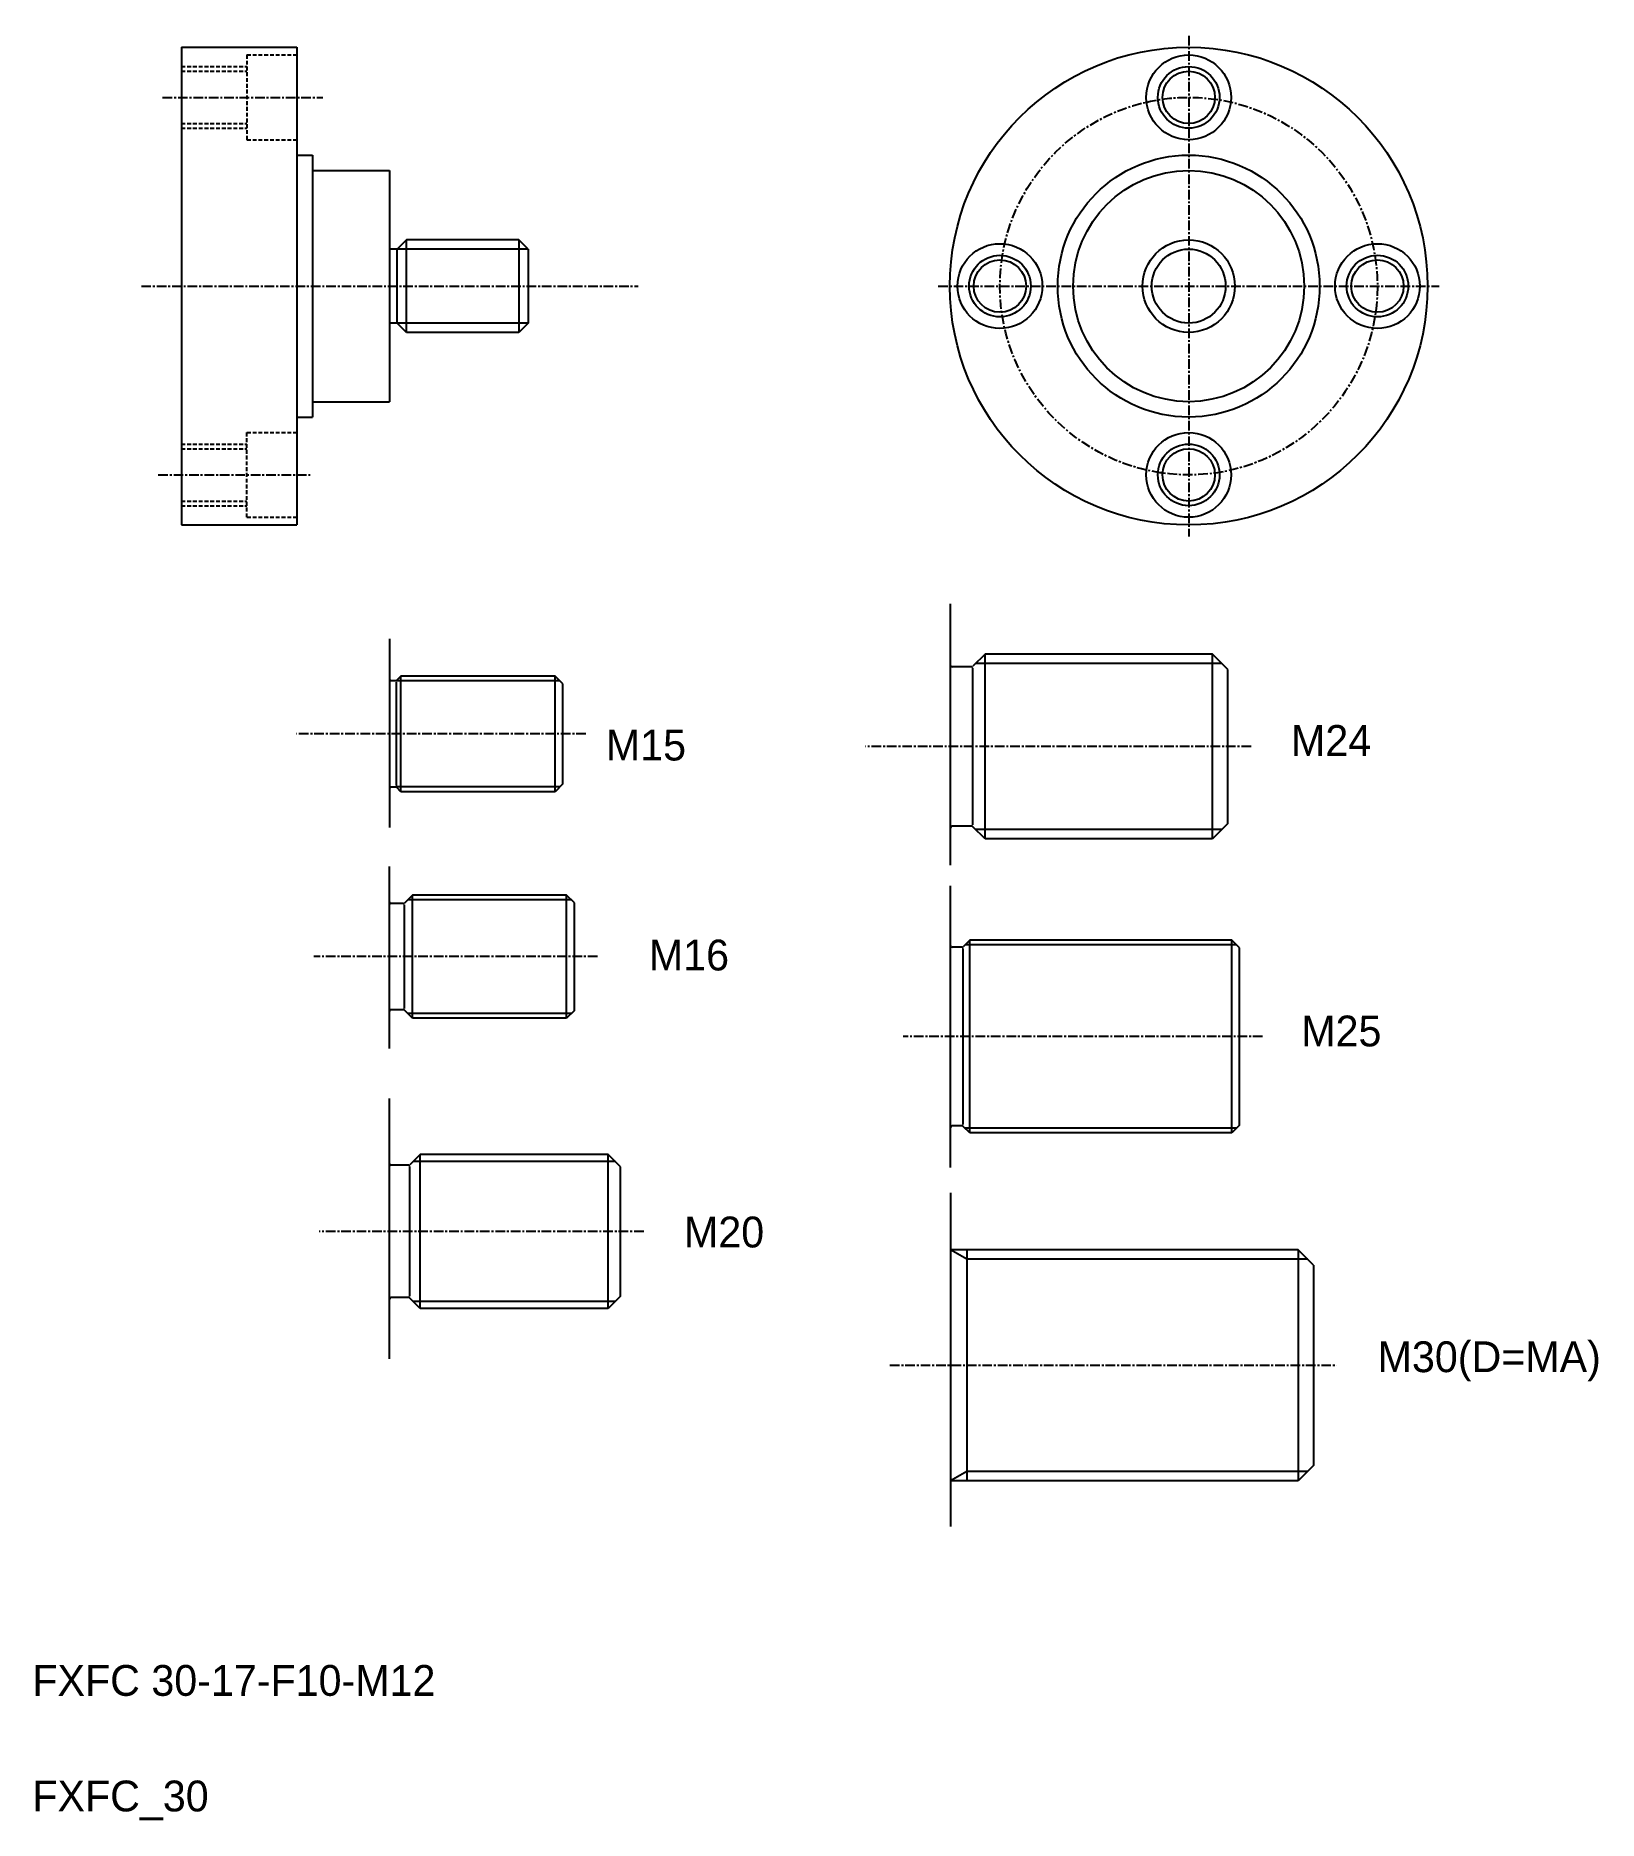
# Model space of a CAD drawing. Extents: x 10 to 213, y 9 to 240.
import ezdxf

# ---------------------------------------------------------------- set-up
doc = ezdxf.new("R2010")
doc.units = 0
doc.linetypes.add('CENTER', pattern=[2, 1.25, -0.25, 0.25, -0.25])
doc.linetypes.add('DASHED', pattern=[0.75, 0.5, -0.25])
doc.layers.get('0').update_dxf_attribs({"linetype": 'CONTINUOUS'})
doc.layers.add('CENTER', color=1, linetype='CENTER')

msp = doc.modelspace()

# ---------------------------------------------------------------- linework, layer by layer
at = {"color": 7, "linetype": 'CONTINUOUS'}
for p, q in [((29.35, 238.97), (44.35, 238.97)), ((29.35, 238.97), (29.35, 176.97)), ((44.35, 238.97), (44.35, 176.97)), ((44.35, 224.97), (46.35, 224.97)), ((46.35, 224.97), (46.35, 190.97)), ((44.35, 223.47), (44.35, 223.47)), ((46.55, 222.97), (56.35, 222.97)), ((56.35, 222.97), (56.35, 192.97)), ((58.55, 213.97), (57.35, 212.77)), ((58.55, 201.97), (58.55, 213.97)), ((73.15, 213.97), (58.55, 213.97)), ((73.15, 213.97), (73.15, 201.97)), ((74.35, 212.77), (73.15, 213.97)), ((57.35, 212.77), (56.35, 212.77)), ((57.35, 203.17), (57.35, 212.77)), ((74.35, 212.77), (74.35, 203.17)), ((44.35, 207.97), (44.35, 207.97)), ((57.35, 203.17), (56.35, 203.17)), ((58.55, 201.97), (57.35, 203.17)), ((73.15, 201.97), (58.55, 201.97)), ((74.35, 203.17), (73.15, 201.97)), ((46.55, 192.97), (56.35, 192.97)), ((44.35, 190.97), (46.35, 190.97)), ((29.35, 176.97), (44.35, 176.97)), ((129.17, 132.82), (129.17, 166.73)), ((56.35, 162.19), (56.35, 137.7)), ((133.67, 160.21), (132.08, 158.62)), ((133.67, 136.21), (133.67, 160.21)), ((163.17, 160.21), (133.67, 160.21)), ((163.17, 136.21), (163.17, 160.21)), ((165.17, 158.21), (163.17, 160.21)), ((131.94, 158.56), (129.37, 158.56)), ((132.02, 158.38), (132.02, 138.05)), ((165.17, 138.21), (165.17, 158.21)), ((57.17, 156.75), (56.55, 156.75)), ((57.24, 156.57), (57.24, 143.14)), ((57.85, 157.35), (57.31, 156.81)), ((57.85, 142.35), (57.85, 157.35)), ((77.85, 157.35), (57.85, 157.35)), ((77.85, 142.35), (77.85, 157.35)), ((78.85, 156.35), (77.85, 157.35)), ((78.85, 143.35), (78.85, 156.35)), ((57.17, 142.95), (56.55, 142.95)), ((57.85, 142.35), (57.31, 142.89)), ((77.85, 142.35), (57.85, 142.35)), ((78.85, 143.35), (77.85, 142.35)), ((131.94, 137.86), (129.37, 137.86)), ((133.67, 136.21), (132.08, 137.81)), ((165.17, 138.21), (163.17, 136.21)), ((163.17, 136.21), (133.67, 136.21)), ((56.35, 109), (56.35, 132.63)), ((129.17, 93.57), (129.17, 130.13)), ((58.17, 127.84), (56.55, 127.84)), ((58.24, 127.65), (58.24, 114.22)), ((59.35, 128.94), (58.31, 127.9)), ((79.35, 128.94), (59.35, 128.94)), ((59.35, 112.94), (59.35, 128.94)), ((79.35, 112.94), (79.35, 128.94)), ((80.35, 127.94), (79.35, 128.94)), ((80.35, 113.94), (80.35, 127.94)), ((131.67, 123.07), (130.83, 122.23)), ((131.67, 98.07), (131.67, 123.07)), ((165.67, 123.07), (131.67, 123.07)), ((165.67, 98.07), (165.67, 123.07)), ((166.67, 122.07), (165.67, 123.07)), ((130.69, 122.17), (129.37, 122.17)), ((130.77, 121.99), (130.77, 99.16)), ((166.67, 99.07), (166.67, 122.07)), ((58.17, 114.04), (56.55, 114.04)), ((59.35, 112.94), (58.31, 113.98)), ((80.35, 113.94), (79.35, 112.94)), ((79.35, 112.94), (59.35, 112.94)), ((56.35, 68.74), (56.35, 102.53)), ((130.69, 98.97), (129.37, 98.97)), ((131.67, 98.07), (130.83, 98.91)), ((165.67, 98.07), (131.67, 98.07)), ((166.67, 99.07), (165.67, 98.07)), ((60.35, 95.28), (59.01, 93.94)), ((84.75, 95.28), (60.35, 95.28)), ((60.35, 75.28), (60.35, 95.28)), ((84.75, 75.28), (84.75, 95.28)), ((86.35, 93.68), (84.75, 95.28)), ((58.87, 93.88), (56.55, 93.88)), ((58.94, 93.69), (58.94, 76.86)), ((86.35, 76.88), (86.35, 93.68)), ((129.17, 90.3), (129.17, 46.96)), ((174.3, 82.9), (129.17, 82.9)), ((131.3, 82.9), (131.3, 52.9)), ((174.3, 82.9), (174.3, 52.9)), ((176.3, 80.9), (174.3, 82.9)), ((176.3, 80.9), (176.3, 54.9)), ((58.87, 76.68), (56.55, 76.68)), ((60.35, 75.28), (59.01, 76.62)), ((86.35, 76.88), (84.75, 75.28)), ((84.75, 75.28), (60.35, 75.28)), ((176.3, 54.9), (174.3, 52.9)), ((174.3, 52.9), (129.17, 52.9))]:
    msp.add_line(p, q, dxfattribs=at)
at = {"color": 3, "linetype": 'DASHED'}
for p, q in [((29.35, 236.47), (37.85, 236.47)), ((37.85, 237.97), (44.35, 237.97)), ((37.85, 237.97), (37.85, 226.97)), ((29.35, 235.87), (37.85, 235.87)), ((29.35, 229.07), (37.85, 229.07)), ((29.35, 228.47), (37.85, 228.47)), ((37.85, 226.97), (44.35, 226.97)), ((37.85, 188.97), (44.35, 188.97)), ((37.85, 177.97), (37.85, 188.97)), ((29.35, 187.47), (37.85, 187.47)), ((29.35, 186.87), (37.85, 186.87)), ((29.35, 180.07), (37.85, 180.07)), ((29.35, 179.47), (37.85, 179.47)), ((37.85, 177.97), (44.35, 177.97))]:
    msp.add_line(p, q, dxfattribs=at)
at = {"color": 3, "linetype": 'CONTINUOUS'}
for p, q in [((74.35, 212.77), (57.35, 212.77)), ((74.35, 203.17), (57.35, 203.17)), ((164.4, 158.99), (132.45, 158.99)), ((78.46, 156.74), (57.23, 156.74)), ((78.46, 142.97), (57.23, 142.97)), ((164.4, 137.44), (132.45, 137.44)), ((79.96, 128.32), (58.73, 128.32)), ((166.29, 122.46), (131.06, 122.46)), ((79.96, 113.55), (58.73, 113.55)), ((166.29, 98.68), (131.06, 98.68)), ((85.67, 94.36), (59.43, 94.36)), ((131.3, 81.67), (129.17, 82.9)), ((175.53, 81.67), (131.3, 81.67)), ((85.67, 76.2), (59.43, 76.2)), ((131.3, 54.13), (129.17, 52.9)), ((175.53, 54.13), (131.3, 54.13))]:
    msp.add_line(p, q, dxfattribs=at)
at = {"color": 7, "linetype": 'CONTINUOUS'}
for centre, radius in [((160.08, 207.97), 31), ((160.08, 232.47), 5.5), ((160.08, 232.47), 3.4), ((160.08, 207.97), 17), ((160.08, 207.97), 15), ((135.58, 207.97), 5.5), ((160.08, 207.97), 6), ((184.58, 207.97), 5.5), ((135.58, 207.97), 3.4), ((184.58, 207.97), 3.4), ((160.08, 183.47), 5.5), ((160.08, 183.47), 3.4)]:
    msp.add_circle(centre, radius, dxfattribs=at)
at = {"color": 3, "linetype": 'CONTINUOUS'}
for centre, radius in [((160.08, 232.47), 4), ((135.58, 207.97), 4), ((160.08, 207.97), 4.8), ((184.58, 207.97), 4), ((160.08, 183.47), 4)]:
    msp.add_circle(centre, radius, dxfattribs=at)
at = {"color": 7, "linetype": 'CONTINUOUS'}
for centre, start, end in [((46.55, 223.17), 180, 270), ((46.55, 192.77), 90, 180), ((129.37, 158.76), 180, 270), ((131.94, 158.76), 270, 315), ((56.55, 156.95), 180, 270), ((57.17, 156.95), 270, 315), ((56.55, 142.75), 90, 180), ((57.17, 142.75), 45, 90), ((129.37, 137.66), 90, 180), ((131.94, 137.66), 45, 90), ((56.55, 128.04), 180, 270), ((58.17, 128.04), 270, 315), ((129.37, 122.37), 180, 270), ((130.69, 122.37), 270, 315), ((56.55, 113.84), 90, 180), ((58.17, 113.84), 45, 90), ((129.37, 98.77), 90, 180), ((130.69, 98.77), 45, 90), ((56.55, 94.08), 180, 270), ((58.87, 94.08), 270, 315), ((56.55, 76.48), 90, 180), ((58.87, 76.48), 45, 90)]:
    msp.add_arc(centre, 0.2, start, end, dxfattribs=at)
at = {"layer": 'CENTER', "color": 1, "linetype": 'CENTER'}
for p, q in [((160.08, 240.47), (160.08, 175.47)), ((26.91, 232.47), (47.71, 232.47)), ((24.15, 207.97), (88.65, 207.97)), ((127.58, 207.97), (192.58, 207.97)), ((26.35, 183.47), (46.04, 183.47)), ((81.85, 149.85), (44.27, 149.85)), ((168.17, 148.21), (118.15, 148.21)), ((83.35, 120.94), (46.54, 120.94)), ((169.67, 110.57), (123.02, 110.57)), ((89.35, 85.28), (47.23, 85.28)), ((121.3, 67.9), (179.3, 67.9))]:
    msp.add_line(p, q, dxfattribs=at)
msp.add_circle((160.08, 207.97), 24.5, dxfattribs=at)

# ---------------------------------------------------------------- texts
at = {"color": 7, "linetype": 'CONTINUOUS'}
for s, p in [('M24', (173.36, 147)), ('M15', (84.44, 146.4)), ('M16', (90.02, 119.15)), ('M25', (174.69, 109.29)), ('M20', (94.58, 83.2)), ('M30(D=MA)', (184.6, 67.01)), ('FXFC 30-17-F10-M12', (10, 25)), ('FXFC_30', (10, 10))]:
    msp.add_text(s, height=4, dxfattribs=at).set_placement(p)

doc.saveas('drawing.dxf')
